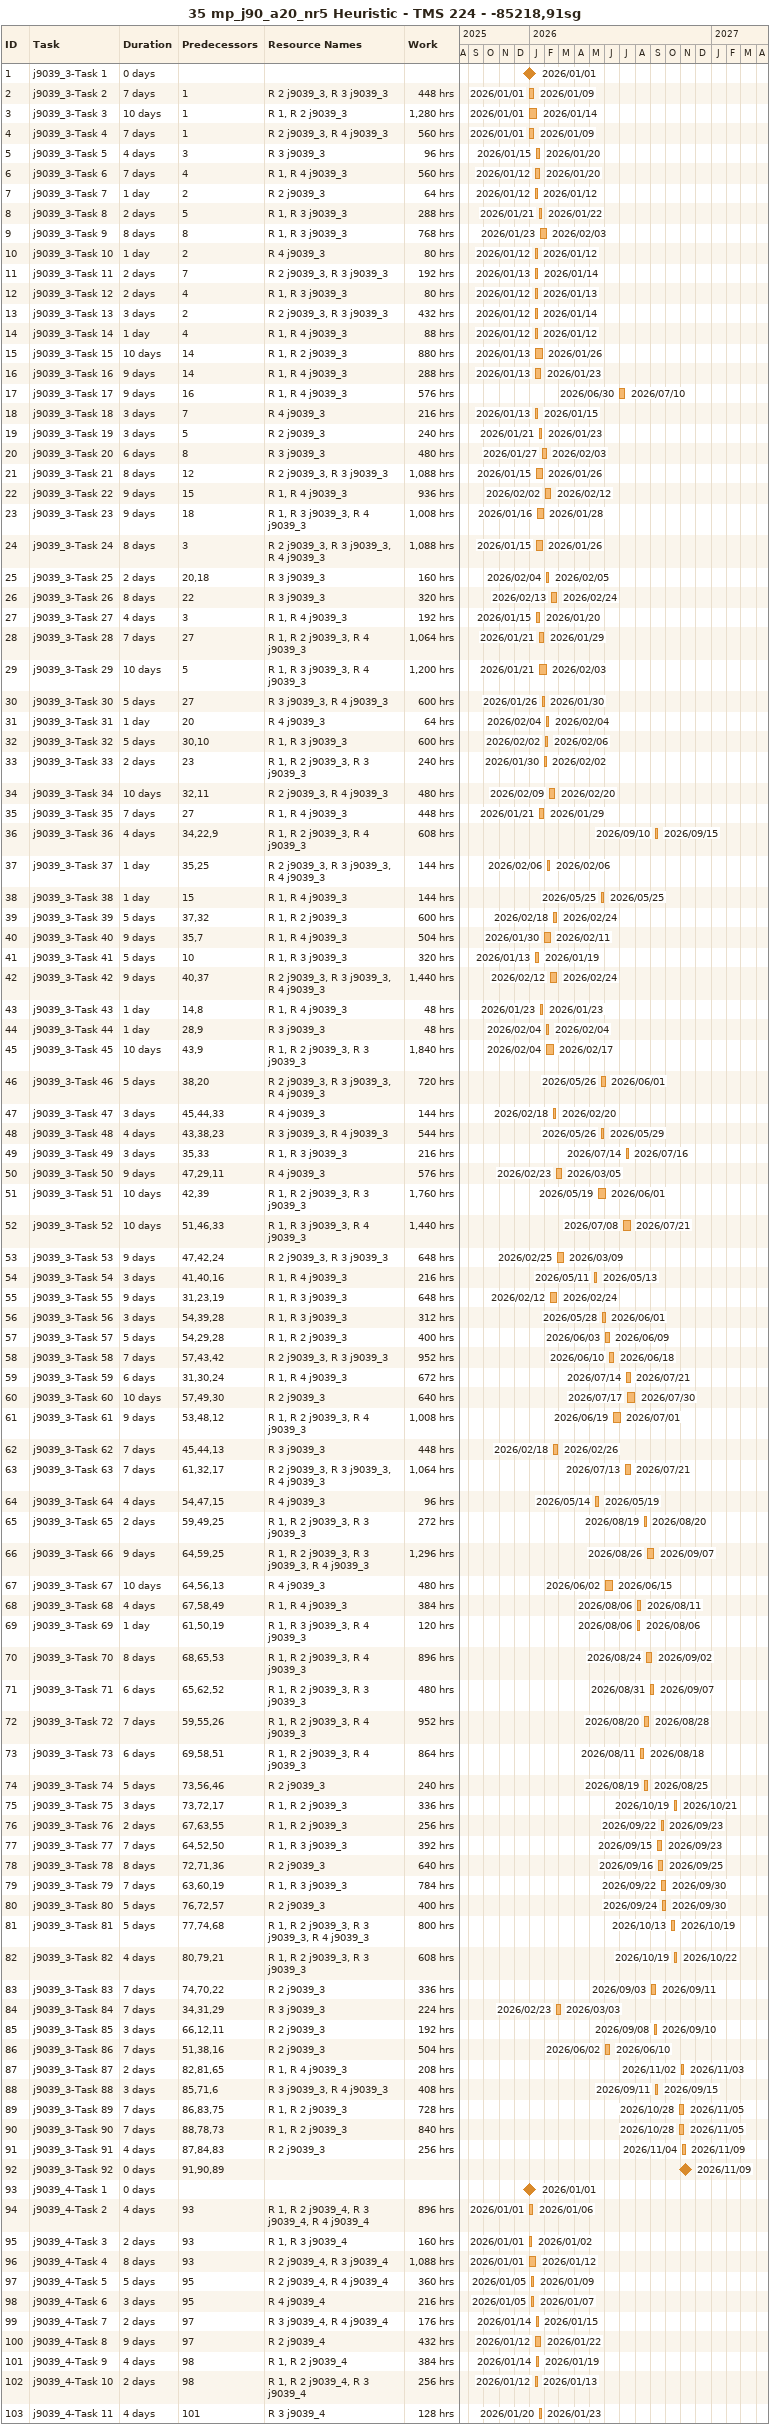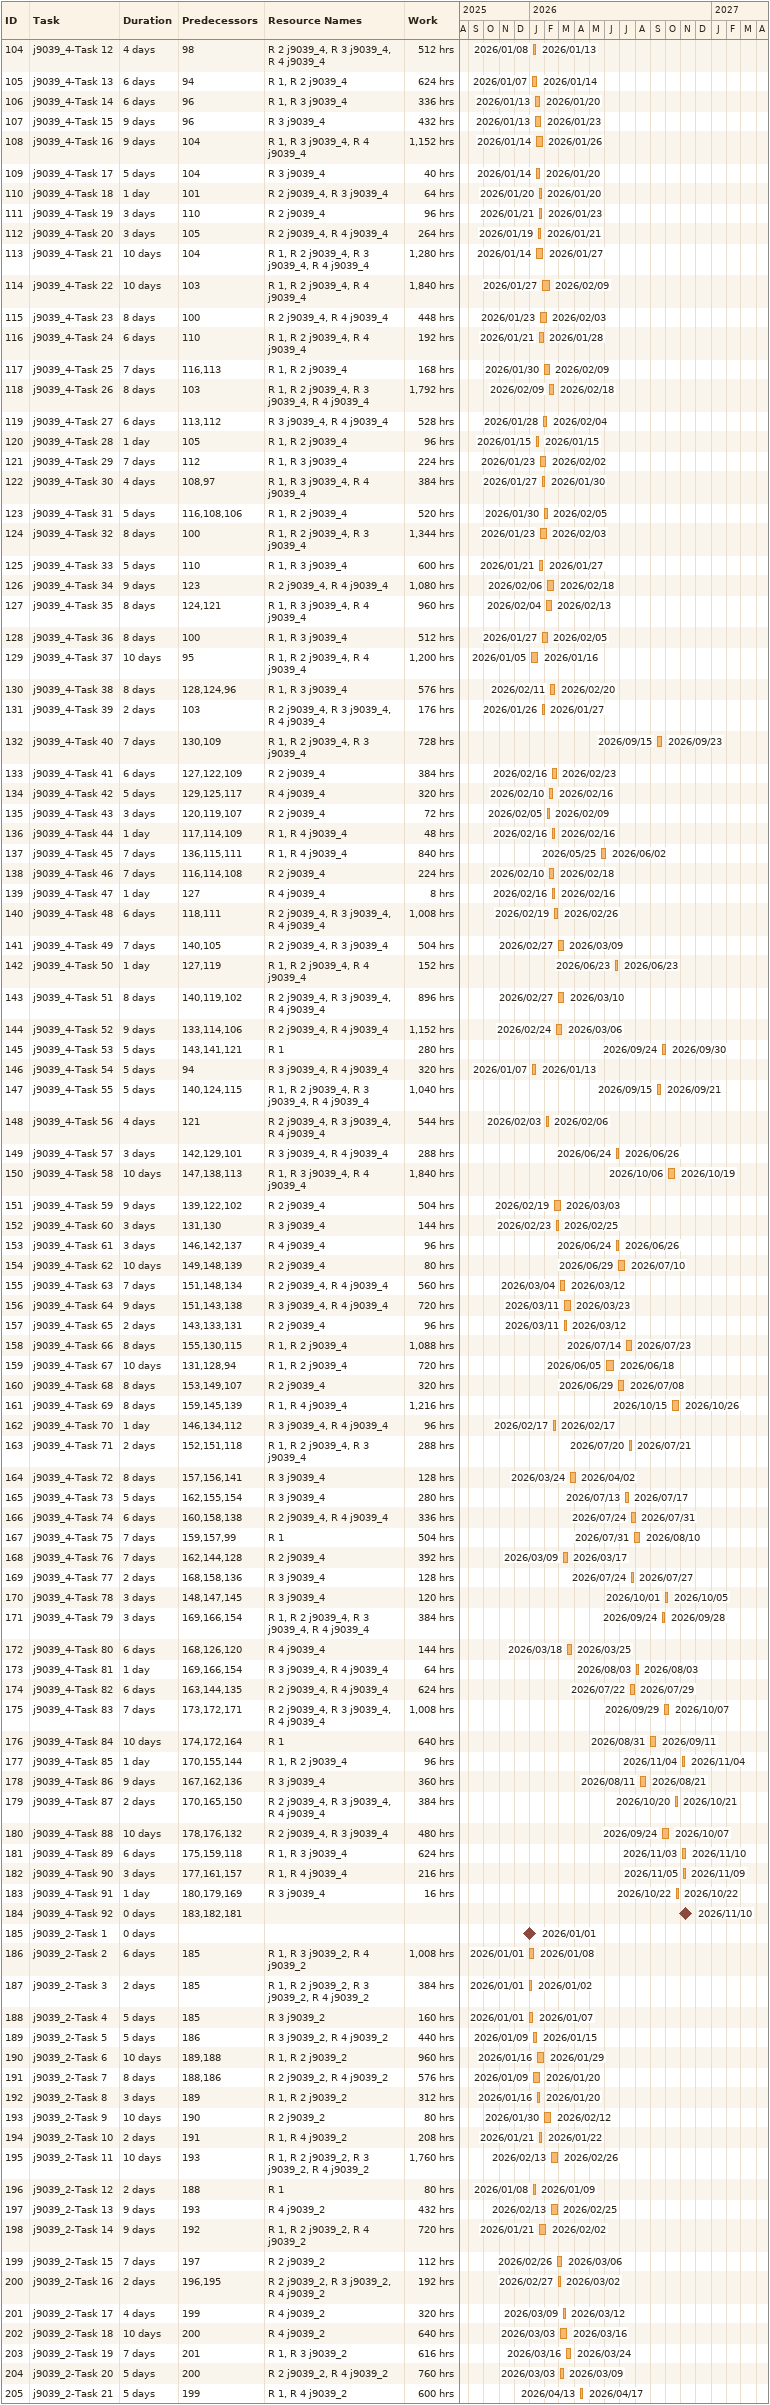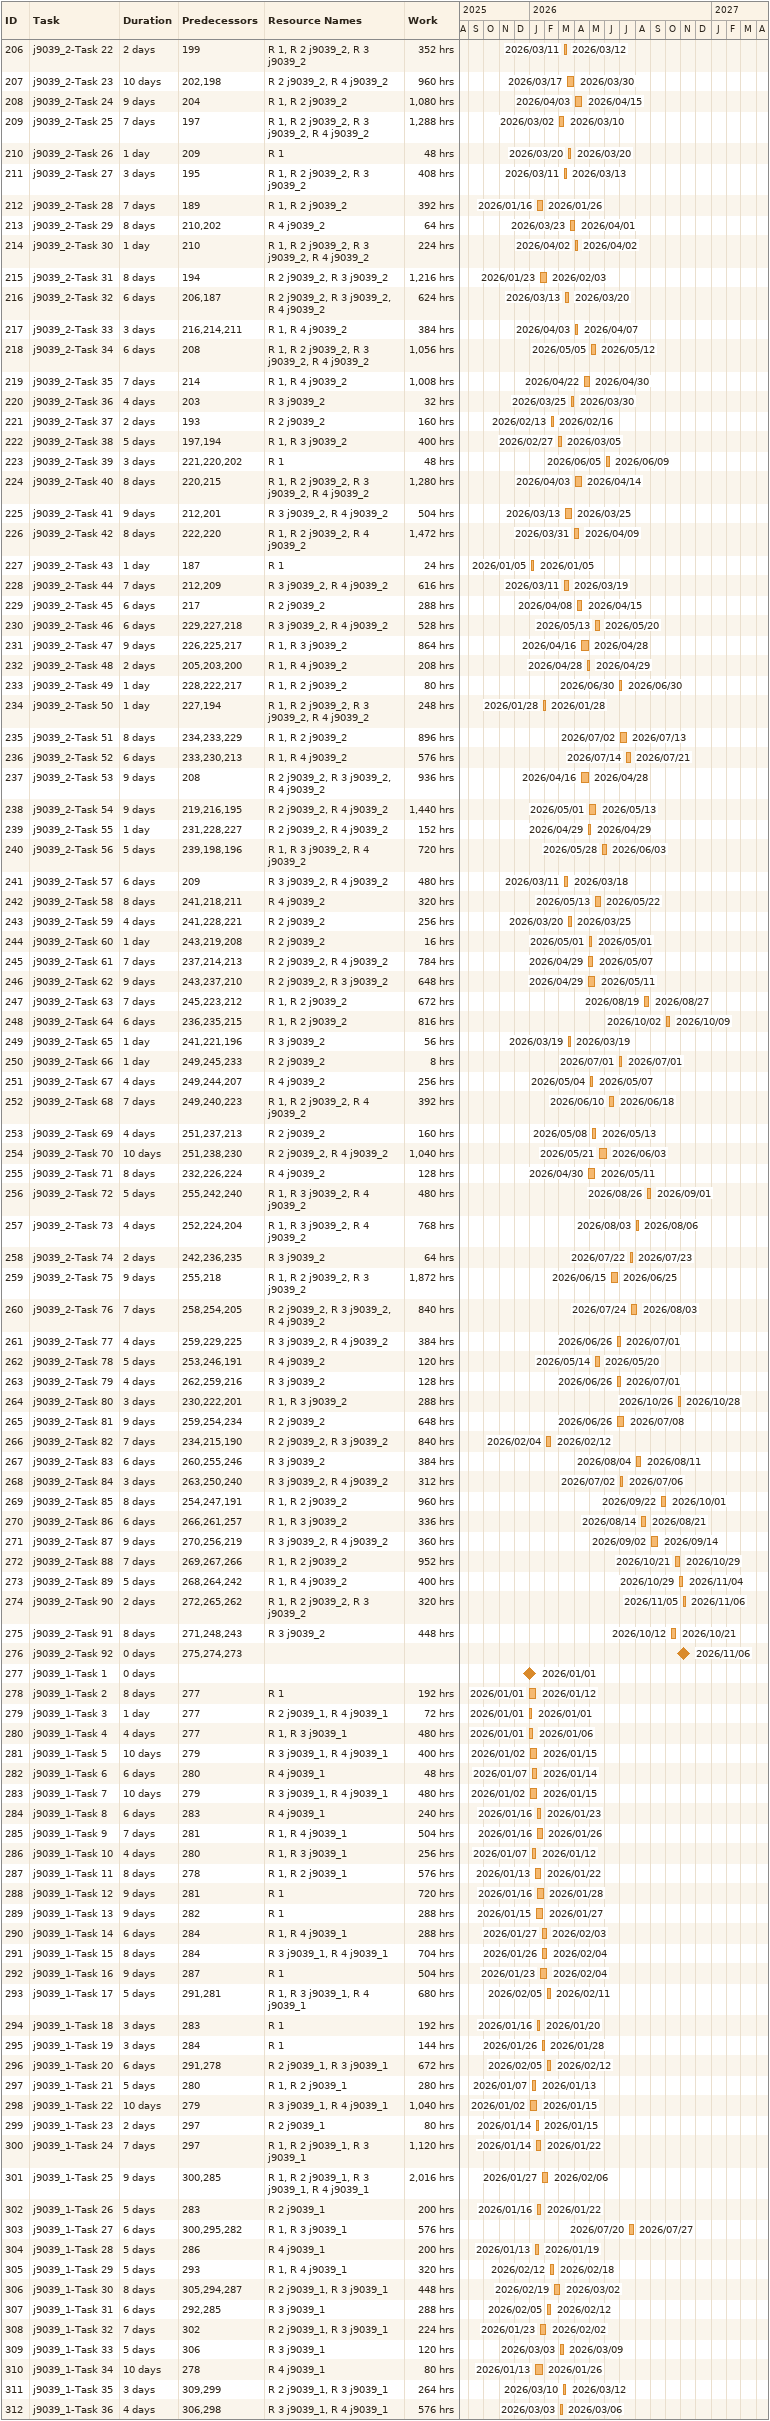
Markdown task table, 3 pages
35 mp_j90_a20_nr5 Heuristic - TMS 224 - -85218,91sg

| ID | Task | Duration | Start | Finish | Predecessors | Resources | Work (h) |
|---|---|---|---|---|---|---|---|
| 1 | j9039_3-Task 1 | 0d | 2026-01-01 | 2026-01-01 |  |  |  |
| 2 | j9039_3-Task 2 | 7d | 2026-01-01 | 2026-01-09 | 1 | R 2 j9039_3, R 3 j9039_3 | 448 |
| 3 | j9039_3-Task 3 | 10d | 2026-01-01 | 2026-01-14 | 1 | R 1, R 2 j9039_3 | 1280 |
| 4 | j9039_3-Task 4 | 7d | 2026-01-01 | 2026-01-09 | 1 | R 2 j9039_3, R 4 j9039_3 | 560 |
| 5 | j9039_3-Task 5 | 4d | 2026-01-15 | 2026-01-20 | 3 | R 3 j9039_3 | 96 |
| 6 | j9039_3-Task 6 | 7d | 2026-01-12 | 2026-01-20 | 4 | R 1, R 4 j9039_3 | 560 |
| 7 | j9039_3-Task 7 | 1d | 2026-01-12 | 2026-01-12 | 2 | R 2 j9039_3 | 64 |
| 8 | j9039_3-Task 8 | 2d | 2026-01-21 | 2026-01-22 | 5 | R 1, R 3 j9039_3 | 288 |
| 9 | j9039_3-Task 9 | 8d | 2026-01-23 | 2026-02-03 | 8 | R 1, R 3 j9039_3 | 768 |
| 10 | j9039_3-Task 10 | 1d | 2026-01-12 | 2026-01-12 | 2 | R 4 j9039_3 | 80 |
| 11 | j9039_3-Task 11 | 2d | 2026-01-13 | 2026-01-14 | 7 | R 2 j9039_3, R 3 j9039_3 | 192 |
| 12 | j9039_3-Task 12 | 2d | 2026-01-12 | 2026-01-13 | 4 | R 1, R 3 j9039_3 | 80 |
| 13 | j9039_3-Task 13 | 3d | 2026-01-12 | 2026-01-14 | 2 | R 2 j9039_3, R 3 j9039_3 | 432 |
| 14 | j9039_3-Task 14 | 1d | 2026-01-12 | 2026-01-12 | 4 | R 1, R 4 j9039_3 | 88 |
| 15 | j9039_3-Task 15 | 10d | 2026-01-13 | 2026-01-26 | 14 | R 1, R 2 j9039_3 | 880 |
| 16 | j9039_3-Task 16 | 9d | 2026-01-13 | 2026-01-23 | 14 | R 1, R 4 j9039_3 | 288 |
| 17 | j9039_3-Task 17 | 9d | 2026-06-30 | 2026-07-10 | 16 | R 1, R 4 j9039_3 | 576 |
| 18 | j9039_3-Task 18 | 3d | 2026-01-13 | 2026-01-15 | 7 | R 4 j9039_3 | 216 |
| 19 | j9039_3-Task 19 | 3d | 2026-01-21 | 2026-01-23 | 5 | R 2 j9039_3 | 240 |
| 20 | j9039_3-Task 20 | 6d | 2026-01-27 | 2026-02-03 | 8 | R 3 j9039_3 | 480 |
| 21 | j9039_3-Task 21 | 8d | 2026-01-15 | 2026-01-26 | 12 | R 2 j9039_3, R 3 j9039_3 | 1088 |
| 22 | j9039_3-Task 22 | 9d | 2026-02-02 | 2026-02-12 | 15 | R 1, R 4 j9039_3 | 936 |
| 23 | j9039_3-Task 23 | 9d | 2026-01-16 | 2026-01-28 | 18 | R 1, R 3 j9039_3, R 4 j9039_3 | 1008 |
| 24 | j9039_3-Task 24 | 8d | 2026-01-15 | 2026-01-26 | 3 | R 2 j9039_3, R 3 j9039_3, R 4 j9039_3 | 1088 |
| 25 | j9039_3-Task 25 | 2d | 2026-02-04 | 2026-02-05 | 20, 18 | R 3 j9039_3 | 160 |
| 26 | j9039_3-Task 26 | 8d | 2026-02-13 | 2026-02-24 | 22 | R 3 j9039_3 | 320 |
| 27 | j9039_3-Task 27 | 4d | 2026-01-15 | 2026-01-20 | 3 | R 1, R 4 j9039_3 | 192 |
| 28 | j9039_3-Task 28 | 7d | 2026-01-21 | 2026-01-29 | 27 | R 1, R 2 j9039_3, R 4 j9039_3 | 1064 |
| 29 | j9039_3-Task 29 | 10d | 2026-01-21 | 2026-02-03 | 5 | R 1, R 3 j9039_3, R 4 j9039_3 | 1200 |
| 30 | j9039_3-Task 30 | 5d | 2026-01-26 | 2026-01-30 | 27 | R 3 j9039_3, R 4 j9039_3 | 600 |
| 31 | j9039_3-Task 31 | 1d | 2026-02-04 | 2026-02-04 | 20 | R 4 j9039_3 | 64 |
| 32 | j9039_3-Task 32 | 5d | 2026-02-02 | 2026-02-06 | 30, 10 | R 1, R 3 j9039_3 | 600 |
| 33 | j9039_3-Task 33 | 2d | 2026-01-30 | 2026-02-02 | 23 | R 1, R 2 j9039_3, R 3 j9039_3 | 240 |
| 34 | j9039_3-Task 34 | 10d | 2026-02-09 | 2026-02-20 | 32, 11 | R 2 j9039_3, R 4 j9039_3 | 480 |
| 35 | j9039_3-Task 35 | 7d | 2026-01-21 | 2026-01-29 | 27 | R 1, R 4 j9039_3 | 448 |
| 36 | j9039_3-Task 36 | 4d | 2026-09-10 | 2026-09-15 | 34, 22, 9 | R 1, R 2 j9039_3, R 4 j9039_3 | 608 |
| 37 | j9039_3-Task 37 | 1d | 2026-02-06 | 2026-02-06 | 35, 25 | R 2 j9039_3, R 3 j9039_3, R 4 j9039_3 | 144 |
| 38 | j9039_3-Task 38 | 1d | 2026-05-25 | 2026-05-25 | 15 | R 1, R 4 j9039_3 | 144 |
| 39 | j9039_3-Task 39 | 5d | 2026-02-18 | 2026-02-24 | 37, 32 | R 1, R 2 j9039_3 | 600 |
| 40 | j9039_3-Task 40 | 9d | 2026-01-30 | 2026-02-11 | 35, 7 | R 1, R 4 j9039_3 | 504 |
| 41 | j9039_3-Task 41 | 5d | 2026-01-13 | 2026-01-19 | 10 | R 1, R 3 j9039_3 | 320 |
| 42 | j9039_3-Task 42 | 9d | 2026-02-12 | 2026-02-24 | 40, 37 | R 2 j9039_3, R 3 j9039_3, R 4 j9039_3 | 1440 |
| 43 | j9039_3-Task 43 | 1d | 2026-01-23 | 2026-01-23 | 14, 8 | R 1, R 4 j9039_3 | 48 |
| 44 | j9039_3-Task 44 | 1d | 2026-02-04 | 2026-02-04 | 28, 9 | R 3 j9039_3 | 48 |
| 45 | j9039_3-Task 45 | 10d | 2026-02-04 | 2026-02-17 | 43, 9 | R 1, R 2 j9039_3, R 3 j9039_3 | 1840 |
| 46 | j9039_3-Task 46 | 5d | 2026-05-26 | 2026-06-01 | 38, 20 | R 2 j9039_3, R 3 j9039_3, R 4 j9039_3 | 720 |
| 47 | j9039_3-Task 47 | 3d | 2026-02-18 | 2026-02-20 | 45, 44, 33 | R 4 j9039_3 | 144 |
| 48 | j9039_3-Task 48 | 4d | 2026-05-26 | 2026-05-29 | 43, 38, 23 | R 3 j9039_3, R 4 j9039_3 | 544 |
| 49 | j9039_3-Task 49 | 3d | 2026-07-14 | 2026-07-16 | 35, 33 | R 1, R 3 j9039_3 | 216 |
| 50 | j9039_3-Task 50 | 9d | 2026-02-23 | 2026-03-05 | 47, 29, 11 | R 4 j9039_3 | 576 |
| 51 | j9039_3-Task 51 | 10d | 2026-05-19 | 2026-06-01 | 42, 39 | R 1, R 2 j9039_3, R 3 j9039_3 | 1760 |
| 52 | j9039_3-Task 52 | 10d | 2026-07-08 | 2026-07-21 | 51, 46, 33 | R 1, R 3 j9039_3, R 4 j9039_3 | 1440 |
| 53 | j9039_3-Task 53 | 9d | 2026-02-25 | 2026-03-09 | 47, 42, 24 | R 2 j9039_3, R 3 j9039_3 | 648 |
| 54 | j9039_3-Task 54 | 3d | 2026-05-11 | 2026-05-13 | 41, 40, 16 | R 1, R 4 j9039_3 | 216 |
| 55 | j9039_3-Task 55 | 9d | 2026-02-12 | 2026-02-24 | 31, 23, 19 | R 1, R 3 j9039_3 | 648 |
| 56 | j9039_3-Task 56 | 3d | 2026-05-28 | 2026-06-01 | 54, 39, 28 | R 1, R 3 j9039_3 | 312 |
| 57 | j9039_3-Task 57 | 5d | 2026-06-03 | 2026-06-09 | 54, 29, 28 | R 1, R 2 j9039_3 | 400 |
| 58 | j9039_3-Task 58 | 7d | 2026-06-10 | 2026-06-18 | 57, 43, 42 | R 2 j9039_3, R 3 j9039_3 | 952 |
| 59 | j9039_3-Task 59 | 6d | 2026-07-14 | 2026-07-21 | 31, 30, 24 | R 1, R 4 j9039_3 | 672 |
| 60 | j9039_3-Task 60 | 10d | 2026-07-17 | 2026-07-30 | 57, 49, 30 | R 2 j9039_3 | 640 |
| 61 | j9039_3-Task 61 | 9d | 2026-06-19 | 2026-07-01 | 53, 48, 12 | R 1, R 2 j9039_3, R 4 j9039_3 | 1008 |
| 62 | j9039_3-Task 62 | 7d | 2026-02-18 | 2026-02-26 | 45, 44, 13 | R 3 j9039_3 | 448 |
| 63 | j9039_3-Task 63 | 7d | 2026-07-13 | 2026-07-21 | 61, 32, 17 | R 2 j9039_3, R 3 j9039_3, R 4 j9039_3 | 1064 |
| 64 | j9039_3-Task 64 | 4d | 2026-05-14 | 2026-05-19 | 54, 47, 15 | R 4 j9039_3 | 96 |
| 65 | j9039_3-Task 65 | 2d | 2026-08-19 | 2026-08-20 | 59, 49, 25 | R 1, R 2 j9039_3, R 3 j9039_3 | 272 |
| 66 | j9039_3-Task 66 | 9d | 2026-08-26 | 2026-09-07 | 64, 59, 25 | R 1, R 2 j9039_3, R 3 j9039_3, R 4 j9039_3 | 1296 |
| 67 | j9039_3-Task 67 | 10d | 2026-06-02 | 2026-06-15 | 64, 56, 13 | R 4 j9039_3 | 480 |
| 68 | j9039_3-Task 68 | 4d | 2026-08-06 | 2026-08-11 | 67, 58, 49 | R 1, R 4 j9039_3 | 384 |
| 69 | j9039_3-Task 69 | 1d | 2026-08-06 | 2026-08-06 | 61, 50, 19 | R 1, R 3 j9039_3, R 4 j9039_3 | 120 |
| 70 | j9039_3-Task 70 | 8d | 2026-08-24 | 2026-09-02 | 68, 65, 53 | R 1, R 2 j9039_3, R 4 j9039_3 | 896 |
| 71 | j9039_3-Task 71 | 6d | 2026-08-31 | 2026-09-07 | 65, 62, 52 | R 1, R 2 j9039_3, R 3 j9039_3 | 480 |
| 72 | j9039_3-Task 72 | 7d | 2026-08-20 | 2026-08-28 | 59, 55, 26 | R 1, R 2 j9039_3, R 4 j9039_3 | 952 |
| 73 | j9039_3-Task 73 | 6d | 2026-08-11 | 2026-08-18 | 69, 58, 51 | R 1, R 2 j9039_3, R 4 j9039_3 | 864 |
| 74 | j9039_3-Task 74 | 5d | 2026-08-19 | 2026-08-25 | 73, 56, 46 | R 2 j9039_3 | 240 |
| 75 | j9039_3-Task 75 | 3d | 2026-10-19 | 2026-10-21 | 73, 72, 17 | R 1, R 2 j9039_3 | 336 |
| 76 | j9039_3-Task 76 | 2d | 2026-09-22 | 2026-09-23 | 67, 63, 55 | R 1, R 2 j9039_3 | 256 |
| 77 | j9039_3-Task 77 | 7d | 2026-09-15 | 2026-09-23 | 64, 52, 50 | R 1, R 3 j9039_3 | 392 |
| 78 | j9039_3-Task 78 | 8d | 2026-09-16 | 2026-09-25 | 72, 71, 36 | R 2 j9039_3 | 640 |
| 79 | j9039_3-Task 79 | 7d | 2026-09-22 | 2026-09-30 | 63, 60, 19 | R 1, R 3 j9039_3 | 784 |
| 80 | j9039_3-Task 80 | 5d | 2026-09-24 | 2026-09-30 | 76, 72, 57 | R 2 j9039_3 | 400 |
| 81 | j9039_3-Task 81 | 5d | 2026-10-13 | 2026-10-19 | 77, 74, 68 | R 1, R 2 j9039_3, R 3 j9039_3, R 4 j9039_3 | 800 |
| 82 | j9039_3-Task 82 | 4d | 2026-10-19 | 2026-10-22 | 80, 79, 21 | R 1, R 2 j9039_3, R 3 j9039_3 | 608 |
| 83 | j9039_3-Task 83 | 7d | 2026-09-03 | 2026-09-11 | 74, 70, 22 | R 2 j9039_3 | 336 |
| 84 | j9039_3-Task 84 | 7d | 2026-02-23 | 2026-03-03 | 34, 31, 29 | R 3 j9039_3 | 224 |
| 85 | j9039_3-Task 85 | 3d | 2026-09-08 | 2026-09-10 | 66, 12, 11 | R 2 j9039_3 | 192 |
| 86 | j9039_3-Task 86 | 7d | 2026-06-02 | 2026-06-10 | 51, 38, 16 | R 2 j9039_3 | 504 |
| 87 | j9039_3-Task 87 | 2d | 2026-11-02 | 2026-11-03 | 82, 81, 65 | R 1, R 4 j9039_3 | 208 |
| 88 | j9039_3-Task 88 | 3d | 2026-09-11 | 2026-09-15 | 85, 71, 6 | R 3 j9039_3, R 4 j9039_3 | 408 |
| 89 | j9039_3-Task 89 | 7d | 2026-10-28 | 2026-11-05 | 86, 83, 75 | R 1, R 2 j9039_3 | 728 |
| 90 | j9039_3-Task 90 | 7d | 2026-10-28 | 2026-11-05 | 88, 78, 73 | R 1, R 2 j9039_3 | 840 |
| 91 | j9039_3-Task 91 | 4d | 2026-11-04 | 2026-11-09 | 87, 84, 83 | R 2 j9039_3 | 256 |
| 92 | j9039_3-Task 92 | 0d | 2026-11-09 | 2026-11-09 | 91, 90, 89 |  |  |
| 93 | j9039_4-Task 1 | 0d | 2026-01-01 | 2026-01-01 |  |  |  |
| 94 | j9039_4-Task 2 | 4d | 2026-01-01 | 2026-01-06 | 93 | R 1, R 2 j9039_4, R 3 j9039_4, R 4 j9039_4 | 896 |
| 95 | j9039_4-Task 3 | 2d | 2026-01-01 | 2026-01-02 | 93 | R 1, R 3 j9039_4 | 160 |
| 96 | j9039_4-Task 4 | 8d | 2026-01-01 | 2026-01-12 | 93 | R 2 j9039_4, R 3 j9039_4 | 1088 |
| 97 | j9039_4-Task 5 | 5d | 2026-01-05 | 2026-01-09 | 95 | R 2 j9039_4, R 4 j9039_4 | 360 |
| 98 | j9039_4-Task 6 | 3d | 2026-01-05 | 2026-01-07 | 95 | R 4 j9039_4 | 216 |
| 99 | j9039_4-Task 7 | 2d | 2026-01-14 | 2026-01-15 | 97 | R 3 j9039_4, R 4 j9039_4 | 176 |
| 100 | j9039_4-Task 8 | 9d | 2026-01-12 | 2026-01-22 | 97 | R 2 j9039_4 | 432 |
| 101 | j9039_4-Task 9 | 4d | 2026-01-14 | 2026-01-19 | 98 | R 1, R 2 j9039_4 | 384 |
| 102 | j9039_4-Task 10 | 2d | 2026-01-12 | 2026-01-13 | 98 | R 1, R 2 j9039_4, R 3 j9039_4 | 256 |
| 103 | j9039_4-Task 11 | 4d | 2026-01-20 | 2026-01-23 | 101 | R 3 j9039_4 | 128 |
| 104 | j9039_4-Task 12 | 4d | 2026-01-08 | 2026-01-13 | 98 | R 2 j9039_4, R 3 j9039_4, R 4 j9039_4 | 512 |
| 105 | j9039_4-Task 13 | 6d | 2026-01-07 | 2026-01-14 | 94 | R 1, R 2 j9039_4 | 624 |
| 106 | j9039_4-Task 14 | 6d | 2026-01-13 | 2026-01-20 | 96 | R 1, R 3 j9039_4 | 336 |
| 107 | j9039_4-Task 15 | 9d | 2026-01-13 | 2026-01-23 | 96 | R 3 j9039_4 | 432 |
| 108 | j9039_4-Task 16 | 9d | 2026-01-14 | 2026-01-26 | 104 | R 1, R 3 j9039_4, R 4 j9039_4 | 1152 |
| 109 | j9039_4-Task 17 | 5d | 2026-01-14 | 2026-01-20 | 104 | R 3 j9039_4 | 40 |
| 110 | j9039_4-Task 18 | 1d | 2026-01-20 | 2026-01-20 | 101 | R 2 j9039_4, R 3 j9039_4 | 64 |
| 111 | j9039_4-Task 19 | 3d | 2026-01-21 | 2026-01-23 | 110 | R 2 j9039_4 | 96 |
| 112 | j9039_4-Task 20 | 3d | 2026-01-19 | 2026-01-21 | 105 | R 2 j9039_4, R 4 j9039_4 | 264 |
| 113 | j9039_4-Task 21 | 10d | 2026-01-14 | 2026-01-27 | 104 | R 1, R 2 j9039_4, R 3 j9039_4, R 4 j9039_4 | 1280 |
| 114 | j9039_4-Task 22 | 10d | 2026-01-27 | 2026-02-09 | 103 | R 1, R 2 j9039_4, R 4 j9039_4 | 1840 |
| 115 | j9039_4-Task 23 | 8d | 2026-01-23 | 2026-02-03 | 100 | R 2 j9039_4, R 4 j9039_4 | 448 |
| 116 | j9039_4-Task 24 | 6d | 2026-01-21 | 2026-01-28 | 110 | R 1, R 2 j9039_4, R 4 j9039_4 | 192 |
| 117 | j9039_4-Task 25 | 7d | 2026-01-30 | 2026-02-09 | 116, 113 | R 1, R 2 j9039_4 | 168 |
| 118 | j9039_4-Task 26 | 8d | 2026-02-09 | 2026-02-18 | 103 | R 1, R 2 j9039_4, R 3 j9039_4, R 4 j9039_4 | 1792 |
| 119 | j9039_4-Task 27 | 6d | 2026-01-28 | 2026-02-04 | 113, 112 | R 3 j9039_4, R 4 j9039_4 | 528 |
| 120 | j9039_4-Task 28 | 1d | 2026-01-15 | 2026-01-15 | 105 | R 1, R 2 j9039_4 | 96 |
| 121 | j9039_4-Task 29 | 7d | 2026-01-23 | 2026-02-02 | 112 | R 1, R 3 j9039_4 | 224 |
| 122 | j9039_4-Task 30 | 4d | 2026-01-27 | 2026-01-30 | 108, 97 | R 1, R 3 j9039_4, R 4 j9039_4 | 384 |
| 123 | j9039_4-Task 31 | 5d | 2026-01-30 | 2026-02-05 | 116, 108, 106 | R 1, R 2 j9039_4 | 520 |
| 124 | j9039_4-Task 32 | 8d | 2026-01-23 | 2026-02-03 | 100 | R 1, R 2 j9039_4, R 3 j9039_4 | 1344 |
| 125 | j9039_4-Task 33 | 5d | 2026-01-21 | 2026-01-27 | 110 | R 1, R 3 j9039_4 | 600 |
| 126 | j9039_4-Task 34 | 9d | 2026-02-06 | 2026-02-18 | 123 | R 2 j9039_4, R 4 j9039_4 | 1080 |
| 127 | j9039_4-Task 35 | 8d | 2026-02-04 | 2026-02-13 | 124, 121 | R 1, R 3 j9039_4, R 4 j9039_4 | 960 |
| 128 | j9039_4-Task 36 | 8d | 2026-01-27 | 2026-02-05 | 100 | R 1, R 3 j9039_4 | 512 |
| 129 | j9039_4-Task 37 | 10d | 2026-01-05 | 2026-01-16 | 95 | R 1, R 2 j9039_4, R 4 j9039_4 | 1200 |
| 130 | j9039_4-Task 38 | 8d | 2026-02-11 | 2026-02-20 | 128, 124, 96 | R 1, R 3 j9039_4 | 576 |
| 131 | j9039_4-Task 39 | 2d | 2026-01-26 | 2026-01-27 | 103 | R 2 j9039_4, R 3 j9039_4, R 4 j9039_4 | 176 |
| 132 | j9039_4-Task 40 | 7d | 2026-09-15 | 2026-09-23 | 130, 109 | R 1, R 2 j9039_4, R 3 j9039_4 | 728 |
| 133 | j9039_4-Task 41 | 6d | 2026-02-16 | 2026-02-23 | 127, 122, 109 | R 2 j9039_4 | 384 |
| 134 | j9039_4-Task 42 | 5d | 2026-02-10 | 2026-02-16 | 129, 125, 117 | R 4 j9039_4 | 320 |
| 135 | j9039_4-Task 43 | 3d | 2026-02-05 | 2026-02-09 | 120, 119, 107 | R 2 j9039_4 | 72 |
| 136 | j9039_4-Task 44 | 1d | 2026-02-16 | 2026-02-16 | 117, 114, 109 | R 1, R 4 j9039_4 | 48 |
| 137 | j9039_4-Task 45 | 7d | 2026-05-25 | 2026-06-02 | 136, 115, 111 | R 1, R 4 j9039_4 | 840 |
| 138 | j9039_4-Task 46 | 7d | 2026-02-10 | 2026-02-18 | 116, 114, 108 | R 2 j9039_4 | 224 |
| 139 | j9039_4-Task 47 | 1d | 2026-02-16 | 2026-02-16 | 127 | R 4 j9039_4 | 8 |
| 140 | j9039_4-Task 48 | 6d | 2026-02-19 | 2026-02-26 | 118, 111 | R 2 j9039_4, R 3 j9039_4, R 4 j9039_4 | 1008 |
| 141 | j9039_4-Task 49 | 7d | 2026-02-27 | 2026-03-09 | 140, 105 | R 2 j9039_4, R 3 j9039_4 | 504 |
| 142 | j9039_4-Task 50 | 1d | 2026-06-23 | 2026-06-23 | 127, 119 | R 1, R 2 j9039_4, R 4 j9039_4 | 152 |
| 143 | j9039_4-Task 51 | 8d | 2026-02-27 | 2026-03-10 | 140, 119, 102 | R 2 j9039_4, R 3 j9039_4, R 4 j9039_4 | 896 |
| 144 | j9039_4-Task 52 | 9d | 2026-02-24 | 2026-03-06 | 133, 114, 106 | R 2 j9039_4, R 4 j9039_4 | 1152 |
| 145 | j9039_4-Task 53 | 5d | 2026-09-24 | 2026-09-30 | 143, 141, 121 | R 1 | 280 |
| 146 | j9039_4-Task 54 | 5d | 2026-01-07 | 2026-01-13 | 94 | R 3 j9039_4, R 4 j9039_4 | 320 |
| 147 | j9039_4-Task 55 | 5d | 2026-09-15 | 2026-09-21 | 140, 124, 115 | R 1, R 2 j9039_4, R 3 j9039_4, R 4 j9039_4 | 1040 |
| 148 | j9039_4-Task 56 | 4d | 2026-02-03 | 2026-02-06 | 121 | R 2 j9039_4, R 3 j9039_4, R 4 j9039_4 | 544 |
| 149 | j9039_4-Task 57 | 3d | 2026-06-24 | 2026-06-26 | 142, 129, 101 | R 3 j9039_4, R 4 j9039_4 | 288 |
| 150 | j9039_4-Task 58 | 10d | 2026-10-06 | 2026-10-19 | 147, 138, 113 | R 1, R 3 j9039_4, R 4 j9039_4 | 1840 |
| 151 | j9039_4-Task 59 | 9d | 2026-02-19 | 2026-03-03 | 139, 122, 102 | R 2 j9039_4 | 504 |
| 152 | j9039_4-Task 60 | 3d | 2026-02-23 | 2026-02-25 | 131, 130 | R 3 j9039_4 | 144 |
| 153 | j9039_4-Task 61 | 3d | 2026-06-24 | 2026-06-26 | 146, 142, 137 | R 4 j9039_4 | 96 |
| 154 | j9039_4-Task 62 | 10d | 2026-06-29 | 2026-07-10 | 149, 148, 139 | R 2 j9039_4 | 80 |
| 155 | j9039_4-Task 63 | 7d | 2026-03-04 | 2026-03-12 | 151, 148, 134 | R 2 j9039_4, R 4 j9039_4 | 560 |
| 156 | j9039_4-Task 64 | 9d | 2026-03-11 | 2026-03-23 | 151, 143, 138 | R 3 j9039_4, R 4 j9039_4 | 720 |
| 157 | j9039_4-Task 65 | 2d | 2026-03-11 | 2026-03-12 | 143, 133, 131 | R 2 j9039_4 | 96 |
| 158 | j9039_4-Task 66 | 8d | 2026-07-14 | 2026-07-23 | 155, 130, 115 | R 1, R 2 j9039_4 | 1088 |
| 159 | j9039_4-Task 67 | 10d | 2026-06-05 | 2026-06-18 | 131, 128, 94 | R 1, R 2 j9039_4 | 720 |
| 160 | j9039_4-Task 68 | 8d | 2026-06-29 | 2026-07-08 | 153, 149, 107 | R 2 j9039_4 | 320 |
| 161 | j9039_4-Task 69 | 8d | 2026-10-15 | 2026-10-26 | 159, 145, 139 | R 1, R 4 j9039_4 | 1216 |
| 162 | j9039_4-Task 70 | 1d | 2026-02-17 | 2026-02-17 | 146, 134, 112 | R 3 j9039_4, R 4 j9039_4 | 96 |
| 163 | j9039_4-Task 71 | 2d | 2026-07-20 | 2026-07-21 | 152, 151, 118 | R 1, R 2 j9039_4, R 3 j9039_4 | 288 |
| 164 | j9039_4-Task 72 | 8d | 2026-03-24 | 2026-04-02 | 157, 156, 141 | R 3 j9039_4 | 128 |
| 165 | j9039_4-Task 73 | 5d | 2026-07-13 | 2026-07-17 | 162, 155, 154 | R 3 j9039_4 | 280 |
| 166 | j9039_4-Task 74 | 6d | 2026-07-24 | 2026-07-31 | 160, 158, 138 | R 2 j9039_4, R 4 j9039_4 | 336 |
| 167 | j9039_4-Task 75 | 7d | 2026-07-31 | 2026-08-10 | 159, 157, 99 | R 1 | 504 |
| 168 | j9039_4-Task 76 | 7d | 2026-03-09 | 2026-03-17 | 162, 144, 128 | R 2 j9039_4 | 392 |
| 169 | j9039_4-Task 77 | 2d | 2026-07-24 | 2026-07-27 | 168, 158, 136 | R 3 j9039_4 | 128 |
| 170 | j9039_4-Task 78 | 3d | 2026-10-01 | 2026-10-05 | 148, 147, 145 | R 3 j9039_4 | 120 |
| 171 | j9039_4-Task 79 | 3d | 2026-09-24 | 2026-09-28 | 169, 166, 154 | R 1, R 2 j9039_4, R 3 j9039_4, R 4 j9039_4 | 384 |
| 172 | j9039_4-Task 80 | 6d | 2026-03-18 | 2026-03-25 | 168, 126, 120 | R 4 j9039_4 | 144 |
| 173 | j9039_4-Task 81 | 1d | 2026-08-03 | 2026-08-03 | 169, 166, 154 | R 3 j9039_4, R 4 j9039_4 | 64 |
| 174 | j9039_4-Task 82 | 6d | 2026-07-22 | 2026-07-29 | 163, 144, 135 | R 2 j9039_4, R 4 j9039_4 | 624 |
| 175 | j9039_4-Task 83 | 7d | 2026-09-29 | 2026-10-07 | 173, 172, 171 | R 2 j9039_4, R 3 j9039_4, R 4 j9039_4 | 1008 |
| 176 | j9039_4-Task 84 | 10d | 2026-08-31 | 2026-09-11 | 174, 172, 164 | R 1 | 640 |
| 177 | j9039_4-Task 85 | 1d | 2026-11-04 | 2026-11-04 | 170, 155, 144 | R 1, R 2 j9039_4 | 96 |
| 178 | j9039_4-Task 86 | 9d | 2026-08-11 | 2026-08-21 | 167, 162, 136 | R 3 j9039_4 | 360 |
| 179 | j9039_4-Task 87 | 2d | 2026-10-20 | 2026-10-21 | 170, 165, 150 | R 2 j9039_4, R 3 j9039_4, R 4 j9039_4 | 384 |
| 180 | j9039_4-Task 88 | 10d | 2026-09-24 | 2026-10-07 | 178, 176, 132 | R 2 j9039_4, R 3 j9039_4 | 480 |
| 181 | j9039_4-Task 89 | 6d | 2026-11-03 | 2026-11-10 | 175, 159, 118 | R 1, R 3 j9039_4 | 624 |
| 182 | j9039_4-Task 90 | 3d | 2026-11-05 | 2026-11-09 | 177, 161, 157 | R 1, R 4 j9039_4 | 216 |
| 183 | j9039_4-Task 91 | 1d | 2026-10-22 | 2026-10-22 | 180, 179, 169 | R 3 j9039_4 | 16 |
| 184 | j9039_4-Task 92 | 0d | 2026-11-10 | 2026-11-10 | 183, 182, 181 |  |  |
| 185 | j9039_2-Task 1 | 0d | 2026-01-01 | 2026-01-01 |  |  |  |
| 186 | j9039_2-Task 2 | 6d | 2026-01-01 | 2026-01-08 | 185 | R 1, R 3 j9039_2, R 4 j9039_2 | 1008 |
| 187 | j9039_2-Task 3 | 2d | 2026-01-01 | 2026-01-02 | 185 | R 1, R 2 j9039_2, R 3 j9039_2, R 4 j9039_2 | 384 |
| 188 | j9039_2-Task 4 | 5d | 2026-01-01 | 2026-01-07 | 185 | R 3 j9039_2 | 160 |
| 189 | j9039_2-Task 5 | 5d | 2026-01-09 | 2026-01-15 | 186 | R 3 j9039_2, R 4 j9039_2 | 440 |
| 190 | j9039_2-Task 6 | 10d | 2026-01-16 | 2026-01-29 | 189, 188 | R 1, R 2 j9039_2 | 960 |
| 191 | j9039_2-Task 7 | 8d | 2026-01-09 | 2026-01-20 | 188, 186 | R 2 j9039_2, R 4 j9039_2 | 576 |
| 192 | j9039_2-Task 8 | 3d | 2026-01-16 | 2026-01-20 | 189 | R 1, R 2 j9039_2 | 312 |
| 193 | j9039_2-Task 9 | 10d | 2026-01-30 | 2026-02-12 | 190 | R 2 j9039_2 | 80 |
| 194 | j9039_2-Task 10 | 2d | 2026-01-21 | 2026-01-22 | 191 | R 1, R 4 j9039_2 | 208 |
| 195 | j9039_2-Task 11 | 10d | 2026-02-13 | 2026-02-26 | 193 | R 1, R 2 j9039_2, R 3 j9039_2, R 4 j9039_2 | 1760 |
| 196 | j9039_2-Task 12 | 2d | 2026-01-08 | 2026-01-09 | 188 | R 1 | 80 |
| 197 | j9039_2-Task 13 | 9d | 2026-02-13 | 2026-02-25 | 193 | R 4 j9039_2 | 432 |
| 198 | j9039_2-Task 14 | 9d | 2026-01-21 | 2026-02-02 | 192 | R 1, R 2 j9039_2, R 4 j9039_2 | 720 |
| 199 | j9039_2-Task 15 | 7d | 2026-02-26 | 2026-03-06 | 197 | R 2 j9039_2 | 112 |
| 200 | j9039_2-Task 16 | 2d | 2026-02-27 | 2026-03-02 | 196, 195 | R 2 j9039_2, R 3 j9039_2, R 4 j9039_2 | 192 |
| 201 | j9039_2-Task 17 | 4d | 2026-03-09 | 2026-03-12 | 199 | R 4 j9039_2 | 320 |
| 202 | j9039_2-Task 18 | 10d | 2026-03-03 | 2026-03-16 | 200 | R 4 j9039_2 | 640 |
| 203 | j9039_2-Task 19 | 7d | 2026-03-16 | 2026-03-24 | 201 | R 1, R 3 j9039_2 | 616 |
| 204 | j9039_2-Task 20 | 5d | 2026-03-03 | 2026-03-09 | 200 | R 2 j9039_2, R 4 j9039_2 | 760 |
| 205 | j9039_2-Task 21 | 5d | 2026-04-13 | 2026-04-17 | 199 | R 1, R 4 j9039_2 | 600 |
| 206 | j9039_2-Task 22 | 2d | 2026-03-11 | 2026-03-12 | 199 | R 1, R 2 j9039_2, R 3 j9039_2 | 352 |
| 207 | j9039_2-Task 23 | 10d | 2026-03-17 | 2026-03-30 | 202, 198 | R 2 j9039_2, R 4 j9039_2 | 960 |
| 208 | j9039_2-Task 24 | 9d | 2026-04-03 | 2026-04-15 | 204 | R 1, R 2 j9039_2 | 1080 |
| 209 | j9039_2-Task 25 | 7d | 2026-03-02 | 2026-03-10 | 197 | R 1, R 2 j9039_2, R 3 j9039_2, R 4 j9039_2 | 1288 |
| 210 | j9039_2-Task 26 | 1d | 2026-03-20 | 2026-03-20 | 209 | R 1 | 48 |
| 211 | j9039_2-Task 27 | 3d | 2026-03-11 | 2026-03-13 | 195 | R 1, R 2 j9039_2, R 3 j9039_2 | 408 |
| 212 | j9039_2-Task 28 | 7d | 2026-01-16 | 2026-01-26 | 189 | R 1, R 2 j9039_2 | 392 |
| 213 | j9039_2-Task 29 | 8d | 2026-03-23 | 2026-04-01 | 210, 202 | R 4 j9039_2 | 64 |
| 214 | j9039_2-Task 30 | 1d | 2026-04-02 | 2026-04-02 | 210 | R 1, R 2 j9039_2, R 3 j9039_2, R 4 j9039_2 | 224 |
| 215 | j9039_2-Task 31 | 8d | 2026-01-23 | 2026-02-03 | 194 | R 2 j9039_2, R 3 j9039_2 | 1216 |
| 216 | j9039_2-Task 32 | 6d | 2026-03-13 | 2026-03-20 | 206, 187 | R 2 j9039_2, R 3 j9039_2, R 4 j9039_2 | 624 |
| 217 | j9039_2-Task 33 | 3d | 2026-04-03 | 2026-04-07 | 216, 214, 211 | R 1, R 4 j9039_2 | 384 |
| 218 | j9039_2-Task 34 | 6d | 2026-05-05 | 2026-05-12 | 208 | R 1, R 2 j9039_2, R 3 j9039_2, R 4 j9039_2 | 1056 |
| 219 | j9039_2-Task 35 | 7d | 2026-04-22 | 2026-04-30 | 214 | R 1, R 4 j9039_2 | 1008 |
| 220 | j9039_2-Task 36 | 4d | 2026-03-25 | 2026-03-30 | 203 | R 3 j9039_2 | 32 |
| 221 | j9039_2-Task 37 | 2d | 2026-02-13 | 2026-02-16 | 193 | R 2 j9039_2 | 160 |
| 222 | j9039_2-Task 38 | 5d | 2026-02-27 | 2026-03-05 | 197, 194 | R 1, R 3 j9039_2 | 400 |
| 223 | j9039_2-Task 39 | 3d | 2026-06-05 | 2026-06-09 | 221, 220, 202 | R 1 | 48 |
| 224 | j9039_2-Task 40 | 8d | 2026-04-03 | 2026-04-14 | 220, 215 | R 1, R 2 j9039_2, R 3 j9039_2, R 4 j9039_2 | 1280 |
| 225 | j9039_2-Task 41 | 9d | 2026-03-13 | 2026-03-25 | 212, 201 | R 3 j9039_2, R 4 j9039_2 | 504 |
| 226 | j9039_2-Task 42 | 8d | 2026-03-31 | 2026-04-09 | 222, 220 | R 1, R 2 j9039_2, R 4 j9039_2 | 1472 |
| 227 | j9039_2-Task 43 | 1d | 2026-01-05 | 2026-01-05 | 187 | R 1 | 24 |
| 228 | j9039_2-Task 44 | 7d | 2026-03-11 | 2026-03-19 | 212, 209 | R 3 j9039_2, R 4 j9039_2 | 616 |
| 229 | j9039_2-Task 45 | 6d | 2026-04-08 | 2026-04-15 | 217 | R 2 j9039_2 | 288 |
| 230 | j9039_2-Task 46 | 6d | 2026-05-13 | 2026-05-20 | 229, 227, 218 | R 3 j9039_2, R 4 j9039_2 | 528 |
| 231 | j9039_2-Task 47 | 9d | 2026-04-16 | 2026-04-28 | 226, 225, 217 | R 1, R 3 j9039_2 | 864 |
| 232 | j9039_2-Task 48 | 2d | 2026-04-28 | 2026-04-29 | 205, 203, 200 | R 1, R 4 j9039_2 | 208 |
| 233 | j9039_2-Task 49 | 1d | 2026-06-30 | 2026-06-30 | 228, 222, 217 | R 1, R 2 j9039_2 | 80 |
| 234 | j9039_2-Task 50 | 1d | 2026-01-28 | 2026-01-28 | 227, 194 | R 1, R 2 j9039_2, R 3 j9039_2, R 4 j9039_2 | 248 |
| 235 | j9039_2-Task 51 | 8d | 2026-07-02 | 2026-07-13 | 234, 233, 229 | R 1, R 2 j9039_2 | 896 |
| 236 | j9039_2-Task 52 | 6d | 2026-07-14 | 2026-07-21 | 233, 230, 213 | R 1, R 4 j9039_2 | 576 |
| 237 | j9039_2-Task 53 | 9d | 2026-04-16 | 2026-04-28 | 208 | R 2 j9039_2, R 3 j9039_2, R 4 j9039_2 | 936 |
| 238 | j9039_2-Task 54 | 9d | 2026-05-01 | 2026-05-13 | 219, 216, 195 | R 2 j9039_2, R 4 j9039_2 | 1440 |
| 239 | j9039_2-Task 55 | 1d | 2026-04-29 | 2026-04-29 | 231, 228, 227 | R 2 j9039_2, R 4 j9039_2 | 152 |
| 240 | j9039_2-Task 56 | 5d | 2026-05-28 | 2026-06-03 | 239, 198, 196 | R 1, R 3 j9039_2, R 4 j9039_2 | 720 |
| 241 | j9039_2-Task 57 | 6d | 2026-03-11 | 2026-03-18 | 209 | R 3 j9039_2, R 4 j9039_2 | 480 |
| 242 | j9039_2-Task 58 | 8d | 2026-05-13 | 2026-05-22 | 241, 218, 211 | R 4 j9039_2 | 320 |
| 243 | j9039_2-Task 59 | 4d | 2026-03-20 | 2026-03-25 | 241, 228, 221 | R 2 j9039_2 | 256 |
| 244 | j9039_2-Task 60 | 1d | 2026-05-01 | 2026-05-01 | 243, 219, 208 | R 2 j9039_2 | 16 |
| 245 | j9039_2-Task 61 | 7d | 2026-04-29 | 2026-05-07 | 237, 214, 213 | R 2 j9039_2, R 4 j9039_2 | 784 |
| 246 | j9039_2-Task 62 | 9d | 2026-04-29 | 2026-05-11 | 243, 237, 210 | R 2 j9039_2, R 3 j9039_2 | 648 |
| 247 | j9039_2-Task 63 | 7d | 2026-08-19 | 2026-08-27 | 245, 223, 212 | R 1, R 2 j9039_2 | 672 |
| 248 | j9039_2-Task 64 | 6d | 2026-10-02 | 2026-10-09 | 236, 235, 215 | R 1, R 2 j9039_2 | 816 |
| 249 | j9039_2-Task 65 | 1d | 2026-03-19 | 2026-03-19 | 241, 221, 196 | R 3 j9039_2 | 56 |
| 250 | j9039_2-Task 66 | 1d | 2026-07-01 | 2026-07-01 | 249, 245, 233 | R 2 j9039_2 | 8 |
| 251 | j9039_2-Task 67 | 4d | 2026-05-04 | 2026-05-07 | 249, 244, 207 | R 4 j9039_2 | 256 |
| 252 | j9039_2-Task 68 | 7d | 2026-06-10 | 2026-06-18 | 249, 240, 223 | R 1, R 2 j9039_2, R 4 j9039_2 | 392 |
| 253 | j9039_2-Task 69 | 4d | 2026-05-08 | 2026-05-13 | 251, 237, 213 | R 2 j9039_2 | 160 |
| 254 | j9039_2-Task 70 | 10d | 2026-05-21 | 2026-06-03 | 251, 238, 230 | R 2 j9039_2, R 4 j9039_2 | 1040 |
| 255 | j9039_2-Task 71 | 8d | 2026-04-30 | 2026-05-11 | 232, 226, 224 | R 4 j9039_2 | 128 |
| 256 | j9039_2-Task 72 | 5d | 2026-08-26 | 2026-09-01 | 255, 242, 240 | R 1, R 3 j9039_2, R 4 j9039_2 | 480 |
| 257 | j9039_2-Task 73 | 4d | 2026-08-03 | 2026-08-06 | 252, 224, 204 | R 1, R 3 j9039_2, R 4 j9039_2 | 768 |
| 258 | j9039_2-Task 74 | 2d | 2026-07-22 | 2026-07-23 | 242, 236, 235 | R 3 j9039_2 | 64 |
| 259 | j9039_2-Task 75 | 9d | 2026-06-15 | 2026-06-25 | 255, 218 | R 1, R 2 j9039_2, R 3 j9039_2 | 1872 |
| 260 | j9039_2-Task 76 | 7d | 2026-07-24 | 2026-08-03 | 258, 254, 205 | R 2 j9039_2, R 3 j9039_2, R 4 j9039_2 | 840 |
| 261 | j9039_2-Task 77 | 4d | 2026-06-26 | 2026-07-01 | 259, 229, 225 | R 3 j9039_2, R 4 j9039_2 | 384 |
| 262 | j9039_2-Task 78 | 5d | 2026-05-14 | 2026-05-20 | 253, 246, 191 | R 4 j9039_2 | 120 |
| 263 | j9039_2-Task 79 | 4d | 2026-06-26 | 2026-07-01 | 262, 259, 216 | R 3 j9039_2 | 128 |
| 264 | j9039_2-Task 80 | 3d | 2026-10-26 | 2026-10-28 | 230, 222, 201 | R 1, R 3 j9039_2 | 288 |
| 265 | j9039_2-Task 81 | 9d | 2026-06-26 | 2026-07-08 | 259, 254, 234 | R 2 j9039_2 | 648 |
| 266 | j9039_2-Task 82 | 7d | 2026-02-04 | 2026-02-12 | 234, 215, 190 | R 2 j9039_2, R 3 j9039_2 | 840 |
| 267 | j9039_2-Task 83 | 6d | 2026-08-04 | 2026-08-11 | 260, 255, 246 | R 3 j9039_2 | 384 |
| 268 | j9039_2-Task 84 | 3d | 2026-07-02 | 2026-07-06 | 263, 250, 240 | R 3 j9039_2, R 4 j9039_2 | 312 |
| 269 | j9039_2-Task 85 | 8d | 2026-09-22 | 2026-10-01 | 254, 247, 191 | R 1, R 2 j9039_2 | 960 |
| 270 | j9039_2-Task 86 | 6d | 2026-08-14 | 2026-08-21 | 266, 261, 257 | R 1, R 3 j9039_2 | 336 |
| 271 | j9039_2-Task 87 | 9d | 2026-09-02 | 2026-09-14 | 270, 256, 219 | R 3 j9039_2, R 4 j9039_2 | 360 |
| 272 | j9039_2-Task 88 | 7d | 2026-10-21 | 2026-10-29 | 269, 267, 266 | R 1, R 2 j9039_2 | 952 |
| 273 | j9039_2-Task 89 | 5d | 2026-10-29 | 2026-11-04 | 268, 264, 242 | R 1, R 4 j9039_2 | 400 |
| 274 | j9039_2-Task 90 | 2d | 2026-11-05 | 2026-11-06 | 272, 265, 262 | R 1, R 2 j9039_2, R 3 j9039_2 | 320 |
| 275 | j9039_2-Task 91 | 8d | 2026-10-12 | 2026-10-21 | 271, 248, 243 | R 3 j9039_2 | 448 |
| 276 | j9039_2-Task 92 | 0d | 2026-11-06 | 2026-11-06 | 275, 274, 273 |  |  |
| 277 | j9039_1-Task 1 | 0d | 2026-01-01 | 2026-01-01 |  |  |  |
| 278 | j9039_1-Task 2 | 8d | 2026-01-01 | 2026-01-12 | 277 | R 1 | 192 |
| 279 | j9039_1-Task 3 | 1d | 2026-01-01 | 2026-01-01 | 277 | R 2 j9039_1, R 4 j9039_1 | 72 |
| 280 | j9039_1-Task 4 | 4d | 2026-01-01 | 2026-01-06 | 277 | R 1, R 3 j9039_1 | 480 |
| 281 | j9039_1-Task 5 | 10d | 2026-01-02 | 2026-01-15 | 279 | R 3 j9039_1, R 4 j9039_1 | 400 |
| 282 | j9039_1-Task 6 | 6d | 2026-01-07 | 2026-01-14 | 280 | R 4 j9039_1 | 48 |
| 283 | j9039_1-Task 7 | 10d | 2026-01-02 | 2026-01-15 | 279 | R 3 j9039_1, R 4 j9039_1 | 480 |
| 284 | j9039_1-Task 8 | 6d | 2026-01-16 | 2026-01-23 | 283 | R 4 j9039_1 | 240 |
| 285 | j9039_1-Task 9 | 7d | 2026-01-16 | 2026-01-26 | 281 | R 1, R 4 j9039_1 | 504 |
| 286 | j9039_1-Task 10 | 4d | 2026-01-07 | 2026-01-12 | 280 | R 1, R 3 j9039_1 | 256 |
| 287 | j9039_1-Task 11 | 8d | 2026-01-13 | 2026-01-22 | 278 | R 1, R 2 j9039_1 | 576 |
| 288 | j9039_1-Task 12 | 9d | 2026-01-16 | 2026-01-28 | 281 | R 1 | 720 |
| 289 | j9039_1-Task 13 | 9d | 2026-01-15 | 2026-01-27 | 282 | R 1 | 288 |
| 290 | j9039_1-Task 14 | 6d | 2026-01-27 | 2026-02-03 | 284 | R 1, R 4 j9039_1 | 288 |
| 291 | j9039_1-Task 15 | 8d | 2026-01-26 | 2026-02-04 | 284 | R 3 j9039_1, R 4 j9039_1 | 704 |
| 292 | j9039_1-Task 16 | 9d | 2026-01-23 | 2026-02-04 | 287 | R 1 | 504 |
| 293 | j9039_1-Task 17 | 5d | 2026-02-05 | 2026-02-11 | 291, 281 | R 1, R 3 j9039_1, R 4 j9039_1 | 680 |
| 294 | j9039_1-Task 18 | 3d | 2026-01-16 | 2026-01-20 | 283 | R 1 | 192 |
| 295 | j9039_1-Task 19 | 3d | 2026-01-26 | 2026-01-28 | 284 | R 1 | 144 |
| 296 | j9039_1-Task 20 | 6d | 2026-02-05 | 2026-02-12 | 291, 278 | R 2 j9039_1, R 3 j9039_1 | 672 |
| 297 | j9039_1-Task 21 | 5d | 2026-01-07 | 2026-01-13 | 280 | R 1, R 2 j9039_1 | 280 |
| 298 | j9039_1-Task 22 | 10d | 2026-01-02 | 2026-01-15 | 279 | R 3 j9039_1, R 4 j9039_1 | 1040 |
| 299 | j9039_1-Task 23 | 2d | 2026-01-14 | 2026-01-15 | 297 | R 2 j9039_1 | 80 |
| 300 | j9039_1-Task 24 | 7d | 2026-01-14 | 2026-01-22 | 297 | R 1, R 2 j9039_1, R 3 j9039_1 | 1120 |
| 301 | j9039_1-Task 25 | 9d | 2026-01-27 | 2026-02-06 | 300, 285 | R 1, R 2 j9039_1, R 3 j9039_1, R 4 j9039_1 | 2016 |
| 302 | j9039_1-Task 26 | 5d | 2026-01-16 | 2026-01-22 | 283 | R 2 j9039_1 | 200 |
| 303 | j9039_1-Task 27 | 6d | 2026-07-20 | 2026-07-27 | 300, 295, 282 | R 1, R 3 j9039_1 | 576 |
| 304 | j9039_1-Task 28 | 5d | 2026-01-13 | 2026-01-19 | 286 | R 4 j9039_1 | 200 |
| 305 | j9039_1-Task 29 | 5d | 2026-02-12 | 2026-02-18 | 293 | R 1, R 4 j9039_1 | 320 |
| 306 | j9039_1-Task 30 | 8d | 2026-02-19 | 2026-03-02 | 305, 294, 287 | R 2 j9039_1, R 3 j9039_1 | 448 |
| 307 | j9039_1-Task 31 | 6d | 2026-02-05 | 2026-02-12 | 292, 285 | R 3 j9039_1 | 288 |
| 308 | j9039_1-Task 32 | 7d | 2026-01-23 | 2026-02-02 | 302 | R 2 j9039_1, R 3 j9039_1 | 224 |
| 309 | j9039_1-Task 33 | 5d | 2026-03-03 | 2026-03-09 | 306 | R 3 j9039_1 | 120 |
| 310 | j9039_1-Task 34 | 10d | 2026-01-13 | 2026-01-26 | 278 | R 4 j9039_1 | 80 |
| 311 | j9039_1-Task 35 | 3d | 2026-03-10 | 2026-03-12 | 309, 299 | R 2 j9039_1, R 3 j9039_1 | 264 |
| 312 | j9039_1-Task 36 | 4d | 2026-03-03 | 2026-03-06 | 306, 298 | R 3 j9039_1, R 4 j9039_1 | 576 |
